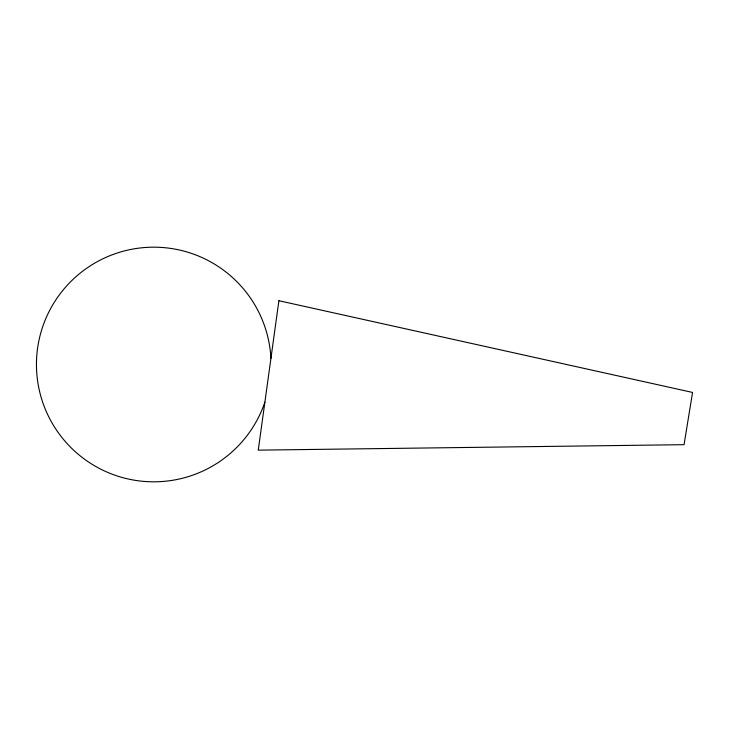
<?xml version="1.0" encoding="UTF-8"?>
<svg xmlns="http://www.w3.org/2000/svg" width="729" height="729" viewBox="0 0 729 729"><rect width="100%" height="100%" fill="white"/><g stroke="black" fill="none" stroke-linecap="round" stroke-linejoin="round"><path stroke-width="1.09" d="M264.873 402.171A117.323 117.323 0 0 1 76.044 452.381A117.323 117.323 0 0 1 102.798 258.831A117.323 117.323 0 0 1 270.933 358.376M278.897 300.722L258.248 450.148L684.048 444.681L692.55 392.439L278.897 300.722"/></g></svg>
